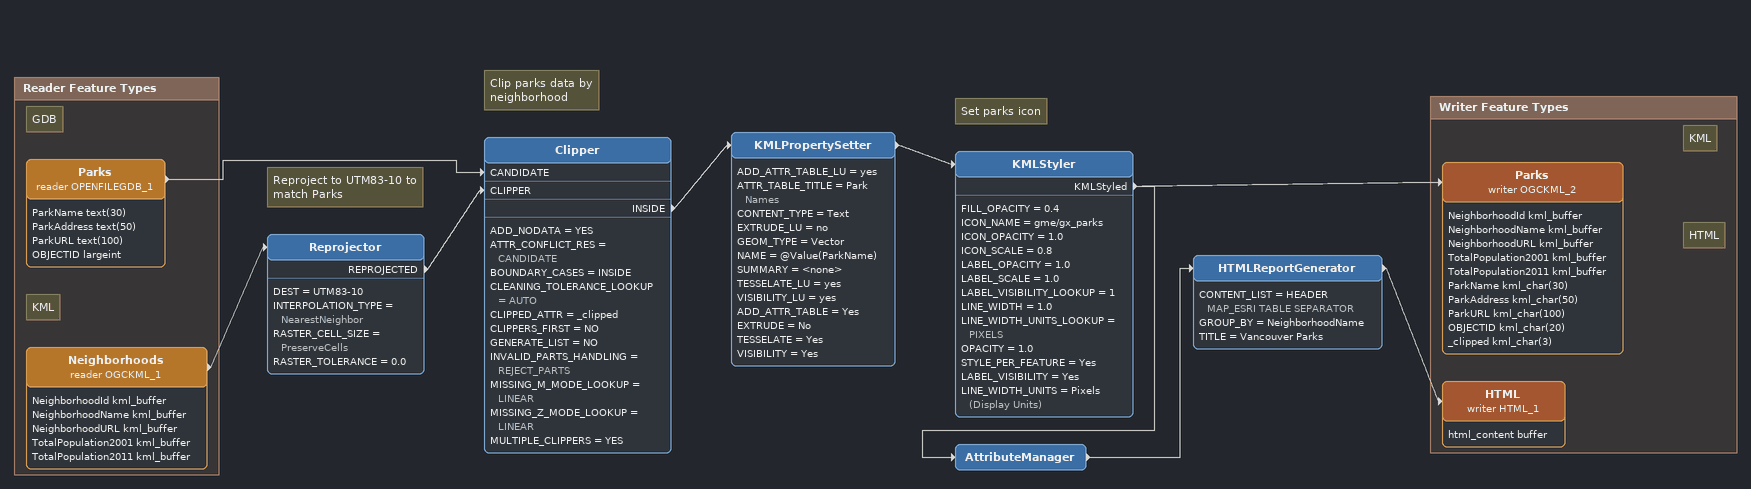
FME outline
Note: Reproject to UTM83-10 to match Parks
Reprojector
    DEST = UTM83-10
    INTERPOLATION_TYPE = NearestNeighbor
    RASTER_CELL_SIZE = PreserveCells
    RASTER_TOLERANCE = 0.0
    REPROJECTED -> Clipper [CLIPPER]
Note: Clip parks data by neighborhood
Clipper
    ADD_NODATA = YES
    ATTR_CONFLICT_RES = CANDIDATE
    BOUNDARY_CASES = INSIDE
    CLEANING_TOLERANCE_LOOKUP = AUTO
    CLIPPED_ATTR = _clipped
    CLIPPERS_FIRST = NO
    GENERATE_LIST = NO
    INVALID_PARTS_HANDLING = REJECT_PARTS
    MISSING_M_MODE_LOOKUP = LINEAR
    MISSING_Z_MODE_LOOKUP = LINEAR
    MULTIPLE_CLIPPERS = YES
    INSIDE -> KMLPropertySetter
KMLPropertySetter
    ADD_ATTR_TABLE_LU = yes
    ATTR_TABLE_TITLE = Park Names
    CONTENT_TYPE = Text
    EXTRUDE_LU = no
    GEOM_TYPE = Vector
    NAME = @Value(ParkName)
    SUMMARY = <none>
    TESSELATE_LU = yes
    VISIBILITY_LU = yes
    ADD_ATTR_TABLE = Yes
    EXTRUDE = No
    TESSELATE = Yes
    VISIBILITY = Yes
    -> KMLStyler
Note: Set parks icon
KMLStyler
    FILL_OPACITY = 0.4
    ICON_NAME = gme/gx_parks
    ICON_OPACITY = 1.0
    ICON_SCALE = 0.8
    LABEL_OPACITY = 1.0
    LABEL_SCALE = 1.0
    LABEL_VISIBILITY_LOOKUP = 1
    LINE_WIDTH = 1.0
    LINE_WIDTH_UNITS_LOOKUP = PIXELS
    OPACITY = 1.0
    STYLE_PER_FEATURE = Yes
    LABEL_VISIBILITY = Yes
    LINE_WIDTH_UNITS = Pixels (Display Units)
    KMLStyled -> AttributeManager
    KMLStyled -> Parks (writer OGCKML_2)
AttributeManager
    -> HTMLReportGenerator
HTMLReportGenerator
    CONTENT_LIST = HEADER MAP_ESRI TABLE SEPARATOR
    GROUP_BY = NeighborhoodName
    TITLE = Vancouver Parks
    -> HTML (writer HTML_1)

Bookmark: Reader Feature Types
Note: GDB
Parks (reader OPENFILEGDB_1)
    attributes: ParkName text(30), ParkAddress text(50), ParkURL text(100), OBJECTID largeint
    -> Clipper [CANDIDATE]
Note: KML
Neighborhoods (reader OGCKML_1)
    attributes: NeighborhoodId kml_buffer, NeighborhoodName kml_buffer, NeighborhoodURL kml_buffer, TotalPopulation2001 kml_buffer, TotalPopulation2011 kml_buffer
    -> Reprojector

Bookmark: Writer Feature Types
Note: KML
Parks (writer OGCKML_2)
    attributes: NeighborhoodId kml_buffer, NeighborhoodName kml_buffer, NeighborhoodURL kml_buffer, TotalPopulation2001 kml_buffer, TotalPopulation2011 kml_buffer, ParkName kml_char(30), ParkAddress kml_char(50), ParkURL kml_char(100), OBJECTID kml_char(20), _clipped kml_char(3)
Note: HTML
HTML (writer HTML_1)
    attributes: html_content buffer
